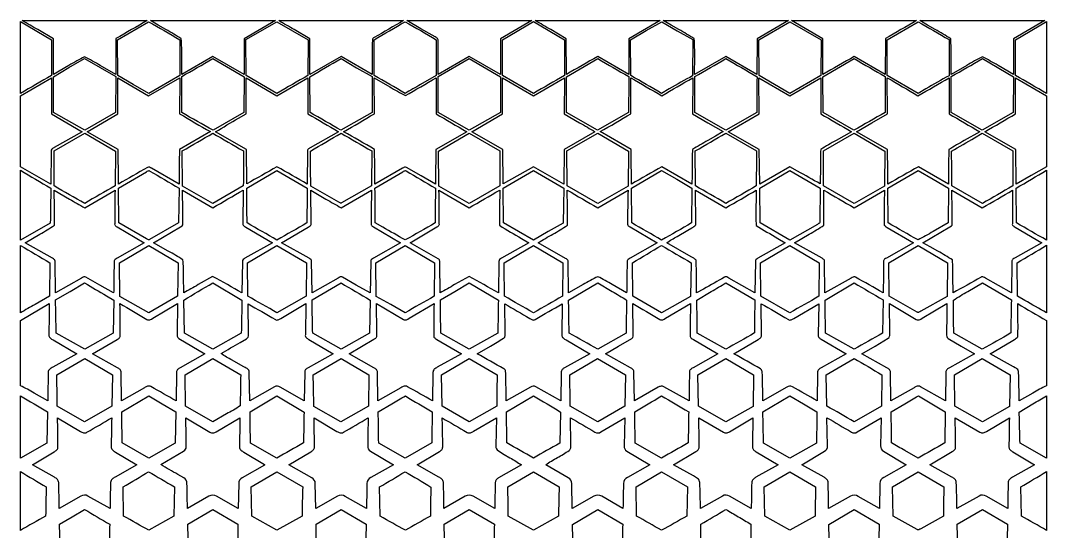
# Model space of a CAD drawing. Extents: x 0.4 to 38.9, y 9.7 to 29.7.
# Drawn here: x 20.48 to 38.93, y 20.53 to 29.71 of the extents above; entities that cross this region are included whole.
import ezdxf

# ---------------------------------------------------------------- set-up
doc = ezdxf.new("R2010")
doc.units = 0
doc.header["$LTSCALE"] = 100
doc.layers.add('LAYER_1', color=1, linetype='CONTINUOUS')

msp = doc.modelspace()

# ---------------------------------------------------------------- linework, layer by layer
at = {"layer": 'LAYER_1', "color": 7}
for points in [[(20.54276, 29.714898), (22.759203, 29.714898, -0.003722), (22.197856, 29.390108), (22.19586, 28.745117), (21.916609, 28.90614, 0.009367), (21.63571, 29.06372, 0.017613), (21.353889, 28.908661), (21.075361, 28.746714), (21.073764, 29.388111), (20.793465, 29.550507, -0.006766), (20.514214, 29.714699), (20.54276, 29.714898)], [(22.817095, 29.714898), (25.065877, 29.714898), (24.502933, 29.388111), (24.501336, 28.744718), (23.937593, 29.068511), (23.380438, 28.746515), (23.381162, 29.067413, 0.018428), (23.373651, 29.387712, 0.013008), (23.096346, 29.552728), (22.956075, 29.632756), (22.817095, 29.714898)], [(25.154511, 29.714898), (27.370355, 29.714898, -0.001515), (26.840948, 29.407475, 0.156641), (26.819285, 29.391979, 0.111708), (26.810031, 29.368847, 0.042154), (26.80785, 29.342123), (26.80741, 29.315847), (26.807011, 28.745117), (26.246063, 29.068311), (25.686313, 28.746714), (25.685115, 29.387912), (25.404592, 29.550557, -0.006315), (25.124966, 29.714699), (25.154511, 29.714898)], [(27.428246, 29.714898), (29.677028, 29.714898), (29.113286, 29.387712), (29.111888, 28.745117), (28.548744, 29.068511), (27.991789, 28.746714, 0.002937), (27.989593, 29.358367, 0.156968), (27.986664, 29.38094, 0.110362), (27.973049, 29.397169, 0.037114), (27.954082, 29.409768), (27.935095, 29.421449), (27.681147, 29.567275), (27.428246, 29.714898)], [(29.765662, 29.714898), (31.981107, 29.714898), (31.41956, 29.388511), (31.418362, 28.746315), (30.861207, 29.068511, 0.002484), (30.297065, 28.744518), (30.295668, 29.387912), (30.015518, 29.550631, -0.006399), (29.736117, 29.714699), (29.765662, 29.714898)], [(32.039397, 29.714898), (34.28778, 29.714898), (33.725235, 29.388511), (33.723239, 28.746714), (33.164287, 29.068311), (32.602741, 28.745317), (32.603215, 29.066614, 0.017582), (32.596353, 29.387313, 0.013065), (32.318773, 29.552528), (32.178412, 29.632637), (32.039397, 29.714898)], [(34.342677, 29.714898), (36.592258, 29.714898, -0.00384), (36.03111, 29.390307), (36.028915, 28.746714), (35.472358, 29.068311, 0.002486), (34.908616, 28.744918), (34.907218, 29.387712), (34.342677, 29.714898)], [(36.650349, 29.714898), (38.898932, 29.714898), (38.335987, 29.388111), (38.33459, 28.746515), (38.057435, 28.907363, 0.0112), (37.778034, 29.06372, 0.015425), (37.494516, 28.907338), (37.213692, 28.745117), (37.214491, 29.066714, 0.018674), (37.206905, 29.387712, 0.012957), (36.9296, 29.552802), (36.789329, 29.63284), (36.650349, 29.714898)], [(20.482673, 29.695135), (21.040826, 29.370544), (21.03903, 28.726153, 0.003436), (20.482673, 28.403758), (20.482673, 29.695135)], [(22.785554, 29.693938, -0.002695), (23.346901, 29.370544), (23.346302, 28.728349), (22.786951, 28.405355), (22.509771, 28.565529), (22.231393, 28.723757), (22.228998, 29.370544), (22.785554, 29.693938)], [(24.535871, 29.370744), (25.093824, 29.694137), (25.652177, 29.370544), (25.649782, 28.725155, 0.002721), (25.093824, 28.404955), (24.538067, 28.724157), (24.535871, 29.370744)], [(27.396705, 29.693938, -0.002179), (27.958052, 29.370544), (27.956056, 28.725354), (27.67648, 28.565354, -0.003747), (27.396905, 28.405355, 0.002085), (26.841546, 28.725754), (26.83955, 29.369346, 0.001153), (27.396705, 29.693938)], [(29.146224, 29.370345), (29.704976, 29.694337), (30.262929, 29.370544), (30.260733, 28.723957, 0.002203), (29.704976, 28.404955), (29.148819, 28.723957), (29.146224, 29.370345)], [(31.450901, 29.369546), (31.731275, 29.53279), (32.012847, 29.693938), (32.290327, 29.531642), (32.569004, 29.371143), (32.566808, 28.722959, 0.00312), (32.147463, 28.483979), (32.007058, 28.405355, 0.003651), (31.452897, 28.726752), (31.450901, 29.369546)], [(36.619008, 29.693938, -0.001666), (37.179357, 29.371542, -0.004389), (37.17756, 28.723358, 0.002355), (36.75903, 28.484406), (36.619207, 28.405355), (36.06325, 28.727351), (36.061254, 29.368947), (36.619008, 29.693938)], [(38.368526, 29.370544), (38.927877, 29.694537), (38.928077, 29.675173), (38.928077, 28.403159, 0.003868), (38.371122, 28.725554), (38.368526, 29.370544)], [(21.073964, 28.704194), (21.35364, 28.868536), (21.634513, 29.030782), (21.914088, 28.867513), (22.194862, 28.70619), (22.192865, 28.060402), (21.637307, 27.741799), (21.077557, 28.060601, 0.003025), (21.073964, 28.704194)], [(23.381636, 28.707787, 0.002194), (23.937992, 29.030782), (24.501336, 28.704194), (24.498541, 28.060402), (23.943582, 27.741799, -0.001557), (23.383632, 28.060002), (23.381636, 28.707787)], [(25.685714, 28.705192, -0.003807), (26.246463, 29.030582), (26.525489, 28.867213), (26.806013, 28.70639), (26.804216, 28.060601), (26.244067, 27.741799, 0.002727), (25.688908, 28.060601), (25.685714, 28.705192)], [(30.297265, 28.704394), (30.860808, 29.030782, 0.002195), (31.416965, 28.707588, -0.00185), (31.414969, 28.060202), (30.855618, 27.741799), (30.30006, 28.060402), (30.297265, 28.704394)], [(32.603938, 28.70639, 0.00281), (33.164886, 29.030782, -0.002778), (33.724437, 28.704394, 0.003023), (33.721043, 28.060601), (33.162291, 27.741799), (32.605735, 28.060002), (32.603938, 28.70639)], [(34.907817, 28.703994), (35.472159, 29.030782, 0.002716), (36.027916, 28.707787), (36.026519, 28.061599, -0.003024), (35.466569, 27.741799), (34.910812, 28.060801), (34.907817, 28.703994)], [(37.215689, 28.707588, 0.004367), (37.775638, 29.030782), (38.33459, 28.705192), (38.331995, 28.060402), (37.772844, 27.741799), (37.216886, 28.060002), (37.21524, 28.38372), (37.215689, 28.707588)], [(20.482673, 28.361637), (21.039828, 28.686427), (21.037433, 28.037245), (21.590196, 27.716047), (21.089335, 27.431381, 0.032291), (21.048312, 27.404182, 0.294273), (21.032442, 27.361113), (21.027052, 26.774014), (20.482673, 27.085231), (20.482673, 28.361637)], [(22.230994, 28.68503), (22.786352, 28.362435), (23.346102, 28.686827), (23.34231, 28.039241, 0.004611), (23.895672, 27.716846), (23.339914, 27.398243, 0.005515), (23.332328, 26.773615), (22.836458, 27.05868, 0.034413), (22.801624, 27.075848, 0.264589), (22.764992, 27.071456, 0.003348), (22.244369, 26.775012, 0.003847), (22.236783, 27.398044), (21.680427, 27.716646), (21.957806, 27.876521), (22.233988, 28.038642), (22.230994, 28.68503)], [(24.537069, 28.68483), (25.093824, 28.362635), (25.65058, 28.686427), (25.648185, 28.037644, 0.002813), (26.201946, 27.716646), (25.687711, 27.423796, -0.042527), (25.67403, 27.414747), (25.659114, 27.405605, 0.098401), (25.647567, 27.394179, 0.172928), (25.643993, 27.378281), (25.638203, 26.773415, 0.002458), (25.093824, 27.084831, -0.000951), (24.549246, 26.777009), (24.542658, 27.398443), (23.988498, 27.71445, -0.005824), (24.401358, 27.956631), (24.539065, 28.037245), (24.537069, 28.68483)], [(26.841147, 28.685629), (27.120174, 28.523034, 0.013161), (27.401895, 28.365829, 0.004168), (27.957254, 28.686827), (27.95386, 28.038842, 0.004613), (28.507023, 27.716646), (27.951265, 27.398243, 0.005753), (27.94308, 26.773815), (27.683118, 26.923534), (27.422257, 27.071456, 0.264393), (27.385651, 27.075848, 0.040894), (27.367825, 27.067751), (27.350991, 27.05868), (26.85572, 26.775212), (26.85295, 27.086503), (26.847934, 27.397645, 0.00168), (26.291578, 27.716646, 0.005448), (26.84514, 28.03964), (26.841147, 28.685629)], [(29.148619, 28.684631), (29.704976, 28.362635), (30.261732, 28.68503), (30.259536, 28.037445), (30.535368, 27.876971, -0.006728), (30.810303, 27.71485), (30.255743, 27.398243), (30.249554, 26.775012), (29.704776, 27.084831), (29.160597, 26.77621), (29.154009, 27.398243), (28.597852, 27.715648), (29.150416, 28.037644), (29.148619, 28.684631)], [(31.452498, 28.686827, 0.005265), (32.014644, 28.362635, -0.003047), (32.567607, 28.68503), (32.564612, 28.038243), (32.840495, 27.876646), (33.117575, 27.716846), (32.9792, 27.636547), (32.839721, 27.558044, 0.012169), (32.563814, 27.396247, 0.016114), (32.556103, 27.085854), (32.556206, 26.930387), (32.554232, 26.775012), (32.012648, 27.084831, 0.00502), (31.466272, 26.773615, 0.003596), (31.459086, 27.398044), (30.902929, 27.716846, 0.005014), (31.456291, 28.039441), (31.452498, 28.686827)], [(33.758972, 28.686427), (34.315927, 28.362635), (34.873082, 28.685429), (34.870887, 28.037245, 0.002528), (35.424049, 27.716447), (35.14617, 27.558543, 0.008777), (34.870088, 27.397645, 0.014261), (34.862353, 27.087676), (34.860306, 26.777408, -0.003747), (34.452219, 27.008191), (34.316127, 27.084831), (33.771748, 26.773815), (33.764961, 27.398243), (33.207606, 27.716646), (33.761168, 28.037445), (33.758972, 28.686427)], [(36.064049, 28.686627, -0.002401), (36.61801, 28.362435, 0.00393), (37.179157, 28.68523), (37.175963, 28.038243, 0.004089), (37.729725, 27.716646), (37.450698, 27.558144, 0.012487), (37.174366, 27.395449, 0.014188), (37.167205, 27.085305), (37.165583, 26.775012), (36.624398, 27.084831, 0.005639), (36.077623, 26.773815, 0.002159), (36.070437, 27.397844), (35.513681, 27.716646), (35.791136, 27.876696), (36.067243, 28.038842), (36.064049, 28.686627)], [(38.370323, 28.686228), (38.928077, 28.360638), (38.928077, 27.085031), (38.654665, 26.930122), (38.382301, 26.773415), (38.376112, 27.398243), (37.818758, 27.716447, 0.00229), (38.372719, 28.037644), (38.370323, 28.686228)], [(21.084943, 27.370296), (21.636709, 27.689896), (22.188873, 27.366902), (22.182485, 26.740876, 0.003509), (21.636309, 26.427464, -0.005205), (21.087938, 26.740677), (21.086366, 27.055486, -0.003864), (21.084943, 27.370296)], [(23.389621, 27.370895, 0.004846), (23.939789, 27.690096, 0.001691), (24.491155, 27.371094, -0.002374), (24.487961, 26.740876), (23.937793, 26.427265), (23.393613, 26.739479), (23.389621, 27.370895)], [(25.6933, 27.365705, -0.004715), (26.24786, 27.689896, 0.004646), (26.797629, 27.370895), (26.793636, 26.740876), (26.256444, 26.43505, -0.1906), (26.243106, 26.431354, -0.098439), (26.229844, 26.436023, 0.049563), (26.204142, 26.450022), (25.700686, 26.737882), (25.697517, 27.051793, 0.005903), (25.6933, 27.365705)], [(32.611924, 27.371094, 0.005052), (33.161892, 27.690096), (33.713657, 27.370496), (33.71236, 27.056085, 0.004762), (33.711062, 26.741675, -0.005086), (33.163289, 26.427265, 0.002769), (32.616315, 26.740677), (32.611924, 27.371094)], [(34.918597, 27.370895), (35.469963, 27.689896), (36.021928, 27.367302), (36.015939, 26.739679), (35.471959, 26.427265), (34.921791, 26.740477, -0.002136), (34.918597, 27.370895)], [(37.220679, 27.366303, -0.002753), (37.63528, 27.608764), (37.773243, 27.690096), (38.325208, 27.369897, 0.000953), (38.322014, 26.741675, -0.003948), (37.775638, 26.427265), (37.226868, 26.741076), (37.224822, 27.05369), (37.220679, 27.366303)], [(20.482673, 27.022149, 0.002441), (21.026653, 26.701949, -0.003806), (21.018069, 26.07273), (20.482673, 25.7685), (20.482673, 27.022149)], [(22.745229, 26.995998, 0.035969), (22.759737, 27.003843), (22.774899, 27.012193, -0.113697), (22.790398, 27.015789, -0.175566), (22.805916, 27.009373, -0.003828), (23.332728, 26.700352), (23.325541, 26.075524), (22.802322, 25.776685, -0.194002), (22.78847, 25.771885, -0.106934), (22.774599, 25.776311, 0.041464), (22.747625, 25.791058), (22.250957, 26.075325), (22.24397, 26.702948), (22.745229, 26.995998)], [(24.549845, 26.703546), (25.093824, 27.020752), (25.637804, 26.701949), (25.634261, 26.389436, 0.005869), (25.631616, 26.076922, -0.002066), (25.093625, 25.767901, -0.002275), (24.555833, 26.077121, 0.000478), (24.549845, 26.703546)], [(27.35678, 26.996397, 0.036973), (27.370938, 27.003986), (27.3859, 27.012193, -0.112044), (27.401275, 27.015795, -0.175388), (27.416668, 27.009572, -0.003951), (27.943679, 26.700352, 0.003117), (27.936892, 26.075524, -0.003916), (27.400897, 25.771095, -0.008786), (26.996122, 25.998931), (26.861509, 26.075524, 0.002147), (26.855321, 26.703147), (27.35678, 26.996397)], [(32.007856, 27.020352), (32.281843, 26.862523), (32.554631, 26.702748), (32.547644, 26.075524, -0.002153), (32.008256, 25.767901, 0.002376), (31.47306, 26.075325), (31.466472, 26.70175), (32.007856, 27.020352)], [(33.772147, 26.702149), (34.316127, 27.020752), (34.860107, 26.703147), (34.852521, 26.09928, -0.177492), (34.851049, 26.080864, -0.120427), (34.839695, 26.067989, -0.034267), (34.823775, 26.058182), (34.808603, 26.048974), (34.315927, 25.767901), (33.778735, 26.076123), (33.772147, 26.702149)], [(36.619407, 27.020352), (36.892919, 26.862548), (37.165383, 26.702948), (37.158795, 26.075724), (36.89, 25.920964, -0.01262), (36.618808, 25.771295, -0.003261), (36.084011, 26.075325), (36.077424, 26.70175), (36.619407, 27.020352)], [(38.383299, 26.702149, 0.002762), (38.928077, 27.022748), (38.928077, 25.767702, -0.002693), (38.389687, 26.076523), (38.383299, 26.702149)], [(21.637906, 26.349011), (22.182485, 26.667414, 0.005923), (22.175498, 26.060552, 0.152908), (22.177014, 26.041538, 0.105123), (22.187625, 26.026716, 0.041981), (22.202953, 26.014738), (22.218617, 26.004258), (22.704306, 25.72039), (22.218018, 25.443709, 0.027578), (22.183184, 25.420952, 0.103939), (22.170632, 25.405643, 0.151049), (22.167513, 25.385019), (22.163271, 25.101551, -0.010696), (22.156933, 24.818083), (21.908349, 24.959792), (21.658867, 25.099555, 0.265235), (21.618593, 25.104346, 0.038828), (21.598624, 25.095512), (21.579815, 25.085781), (21.112492, 24.818682), (21.104307, 25.384221, 0.150836), (21.101712, 25.403373, 0.100347), (21.090283, 25.418107, 0.038711), (21.074438, 25.429923), (21.058593, 25.440316), (20.566516, 25.72079), (20.830745, 25.873728, 0.015183), (21.090932, 26.032805, 0.016625), (21.093602, 26.349286), (21.089535, 26.666216), (21.362298, 26.505069, 0.010979), (21.637906, 26.349011)], [(23.394412, 26.665019), (23.937393, 26.348812, 0.004327), (24.486763, 26.667614), (24.481174, 26.059554, 0.161735), (24.484049, 26.037964, 0.107711), (24.497443, 26.022174, 0.034938), (24.515927, 26.009754), (24.534074, 25.998269), (25.009982, 25.72079), (24.518304, 25.440515, 0.035976), (24.486289, 25.418357, 0.267193), (24.47239, 25.384221), (24.464006, 24.816885, 0.006542), (23.936994, 25.113329), (23.676657, 24.966704, -0.005467), (23.416171, 24.820079), (23.41405, 25.116448, 0.021042), (23.403395, 25.411769, 0.016492), (23.139565, 25.56885), (22.871992, 25.72039), (23.356283, 26.00346, 0.035226), (23.388174, 26.026217, 0.274726), (23.401199, 26.060952, 0.003968), (23.394412, 26.665019)], [(26.249058, 26.349011), (26.793836, 26.667614, 0.006908), (26.78645, 26.060552, 0.15242), (26.788393, 26.040958, 0.104197), (26.7996, 26.025818, 0.041324), (26.815561, 26.013672), (26.831765, 26.00306), (27.315458, 25.72039), (26.830567, 25.444708, 0.026495), (26.79441, 25.421177, 0.105776), (26.781468, 25.405378, 0.15329), (26.778465, 25.384021), (26.774298, 25.101052, -0.009453), (26.767885, 24.818083), (26.5195, 24.959692), (26.270218, 25.099355, 0.150585), (26.250109, 25.107365, 0.101165), (26.229569, 25.104296, 0.038355), (26.209441, 25.095313), (26.190567, 25.085581), (25.723244, 24.818881), (25.715059, 25.386018, 0.162134), (25.712711, 25.404402, 0.10342), (25.70136, 25.418257, 0.01053), (25.670742, 25.439717), (25.177468, 25.72079), (25.653974, 25.998669, 0.012512), (25.689906, 26.022125, 0.106992), (25.7031, 26.037577, 0.160676), (25.706076, 26.058756), (25.700686, 26.666017), (25.97345, 26.504969, 0.011187), (26.249058, 26.349011)], [(28.005364, 26.665618), (28.548146, 26.348812, 0.004441), (29.098114, 26.667813), (29.093872, 26.350159, 0.014393), (29.095918, 26.032805, 0.012849), (29.489099, 25.79753), (29.621133, 25.72059), (29.127858, 25.439717, 0.042994), (29.096417, 25.417459, 0.266675), (29.083541, 25.383223), (29.074957, 24.817085, 0.006543), (28.547946, 25.113329), (28.287734, 24.966729, -0.005606), (28.027522, 24.820279), (28.021932, 25.343298, 0.011851), (28.019836, 25.391482, 0.106847), (28.0125, 25.413001, 0.158155), (27.993785, 25.428139), (27.740061, 25.574364), (27.485139, 25.718793, -0.00431), (27.967435, 26.00346, 0.033121), (27.999175, 26.026092, 0.103386), (28.010329, 26.041105, 0.15193), (28.01235, 26.060552, 0.003708), (28.005364, 26.665618)], [(30.861606, 26.348812), (31.404588, 26.664819, 0.006187), (31.397401, 26.059954, 0.155748), (31.399154, 26.040945, 0.105393), (31.410078, 26.026317, 0.039584), (31.425642, 26.014533), (31.441319, 26.004058), (31.926609, 25.72039), (31.441119, 25.444308, 0.022005), (31.405711, 25.421476, 0.104504), (31.392863, 25.40627, 0.154211), (31.389616, 25.385618), (31.385249, 25.102649, -0.007867), (31.379236, 24.81968), (31.122093, 24.967253, 0.012958), (30.862405, 25.109736, 0.019176), (30.596404, 24.967103), (30.333996, 24.817284), (30.32641, 25.385219, 0.154848), (30.324043, 25.403607, 0.101735), (30.31301, 25.417633, 0.036063), (30.297748, 25.428928), (30.282692, 25.439118), (29.790016, 25.719193, -0.01018), (30.053422, 25.874402, 0.018614), (30.313834, 26.033803, 0.014239), (30.315605, 26.350658), (30.311838, 26.667813, 0.005086), (30.861606, 26.348812)], [(32.616515, 26.667215), (33.161493, 26.349011, 0.008158), (33.709066, 26.666216), (33.708049, 26.50743), (33.704824, 26.348438, 0.019736), (33.708666, 26.031407, 0.011799), (34.100472, 25.797368), (34.231885, 25.72059), (33.740008, 25.440316, 0.025509), (33.708342, 25.418532, 0.102952), (33.696917, 25.404131, 0.155913), (33.694493, 25.385219), (33.686508, 24.818682), (33.218985, 25.085581, 0.02028), (33.180158, 25.104196, 0.101017), (33.159865, 25.107534, 0.155897), (33.140133, 25.099755, 0.003082), (32.764076, 24.887864), (32.638474, 24.817684), (32.635978, 25.112855, 0.013224), (32.628093, 25.407577, 0.077245), (32.586821, 25.440241), (32.541056, 25.466467), (32.099884, 25.717596, -0.021449), (32.287931, 25.834052), (32.479572, 25.945568), (32.554831, 25.988413, 0.097861), (32.621705, 26.041588, 0.009808), (32.618112, 26.510845), (32.616515, 26.667215)], [(35.472957, 26.348812), (36.016139, 26.665019, 0.007693), (36.008752, 26.061551, 0.160921), (36.011915, 26.038544, 0.10621), (36.02627, 26.021526, 0.035952), (36.046089, 26.008101), (36.065646, 25.995874), (36.537561, 25.72039), (36.05267, 25.444708, 0.022036), (36.016987, 25.421626, 0.104796), (36.004049, 25.40622, 0.152742), (36.000767, 25.385219), (35.996326, 25.102449, -0.006354), (35.990387, 24.81968, 0.004225), (35.493319, 25.101551, 0.172566), (35.473369, 25.108604, 0.103139), (35.453344, 25.103622, -0.015658), (35.414866, 25.083984), (34.945347, 24.817085), (34.937562, 25.38482, 0.158395), (34.935057, 25.403675, 0.102047), (34.923513, 25.417983, 0.034541), (34.907664, 25.429483), (34.892247, 25.439917), (34.39977, 25.72059), (34.664299, 25.874002, 0.015929), (34.924786, 26.033403, 0.014524), (34.926682, 26.350459), (34.92259, 26.667813, 0.004964), (35.472957, 26.348812)], [(37.227866, 26.667414), (37.772644, 26.349011, 0.008045), (38.319818, 26.666017), (38.314428, 26.058556, 0.161972), (38.317154, 26.037985, 0.106295), (38.329949, 26.022748, 0.035259), (38.347609, 26.010693), (38.364933, 25.999667), (38.843236, 25.72059), (38.363336, 25.447702, 0.020313), (38.324234, 25.422749, 0.101771), (38.30969, 25.406043, 0.155138), (38.305644, 25.383422), (38.29746, 24.81948), (37.832931, 25.083984, 0.009121), (37.793181, 25.103547, 0.09933), (37.772435, 25.107677, 0.159226), (37.752083, 25.100353, 0.001612), (37.249425, 24.817284), (37.24713, 25.113753, 0.015571), (37.238246, 25.409773, 0.020076), (36.974167, 25.568101), (36.839366, 25.643251), (36.706045, 25.72059), (37.190536, 26.004058), (37.218658, 26.023672, 0.086253), (37.229697, 26.036173, 0.137959), (37.234054, 26.052567, 0.006453), (37.229226, 26.513684), (37.227866, 26.667414)], [(20.482673, 25.672281, 0.003602), (21.010683, 25.360466), (21.004095, 24.759393), (20.743309, 24.609724, 0.006222), (20.482673, 24.459755), (20.482673, 25.672281)], [(24.565815, 25.360466), (25.093824, 25.671083), (25.621435, 25.360466), (25.615446, 24.759393), (25.093625, 24.461352, -0.003803), (24.572003, 24.758994), (24.565815, 25.360466)], [(26.872089, 25.360865), (27.398302, 25.670484), (27.926511, 25.360865), (27.919325, 24.757397, -0.004016), (27.396106, 24.461552), (27.13824, 24.609349), (26.879475, 24.755201), (26.872089, 25.360865)], [(29.176966, 25.360665), (29.704976, 25.671083), (30.232786, 25.360466), (30.226398, 24.758395, -0.003126), (29.704976, 24.461352, -0.004143), (29.183154, 24.758794, 0.002239), (29.176966, 25.360665)], [(31.48344, 25.361064, 0.002868), (32.007657, 25.670484, -0.002511), (32.537463, 25.360865), (32.530277, 24.7556), (32.009453, 24.461152), (31.490227, 24.757197), (31.48344, 25.361064)], [(33.787718, 25.360266), (34.315927, 25.671083), (34.843937, 25.360266), (34.837948, 24.758794, -0.003462), (34.315927, 24.461352), (33.794705, 24.759193), (33.787718, 25.360266)], [(36.094591, 25.361064), (36.620605, 25.670484), (37.148814, 25.360665), (37.141428, 24.755999), (36.668116, 24.487104, -0.008041), (36.635103, 24.470235, -0.107768), (36.618007, 24.466892, -0.163595), (36.601042, 24.473729), (36.101179, 24.757197), (36.094591, 25.361064)], [(38.39887, 25.360266, 0.004173), (38.928077, 25.673478), (38.928077, 24.458757, 0.004399), (38.536355, 24.68342), (38.406056, 24.758794), (38.39887, 25.360266)], [(21.11349, 24.691321), (21.374076, 24.845606), (21.63571, 24.997945, 0.003808), (22.027432, 24.766685), (22.157731, 24.688925), (22.148149, 24.095239), (21.636509, 23.805183), (21.124869, 24.093642, -0.004257), (21.11349, 24.691321)], [(23.418567, 24.689923, -0.001999), (23.937793, 24.997945), (24.463008, 24.689324, -0.003262), (24.451829, 24.093642), (23.939989, 23.805183), (23.428348, 24.095039), (23.418567, 24.689923)], [(25.724242, 24.691121), (26.244866, 24.997945, -0.000674), (26.768683, 24.688925), (26.759101, 24.095039), (26.248259, 23.805183), (25.736619, 24.092843, -0.00776), (25.727411, 24.541523), (25.724242, 24.691121)], [(28.032513, 24.694714), (28.291252, 24.845531), (28.548944, 24.998145), (29.073959, 24.689724, -0.003021), (29.06318, 24.09424), (28.55114, 23.804983), (28.0395, 24.095039, -0.003248), (28.032513, 24.694714)], [(30.335593, 24.689524), (30.860808, 24.997945), (31.120745, 24.844284, -0.005239), (31.380234, 24.689724, 0.00378), (31.370252, 24.095039), (30.85981, 23.805183, -0.001138), (30.347571, 24.093043, -0.007815), (30.338559, 24.540376), (30.335593, 24.689524)], [(32.64067, 24.688526), (32.901979, 24.843161, 0.005951), (33.163289, 24.997945), (33.685111, 24.691321, 0.00227), (33.676527, 24.097834, -0.004428), (33.16269, 23.805183), (32.650052, 24.095638, 0.004039), (32.64067, 24.688526)], [(34.946744, 24.689923), (35.47176, 24.997945, 0.002909), (35.989189, 24.693916), (35.981603, 24.096037, 0.001011), (35.470761, 23.805183), (34.957724, 24.093642, -0.00653), (34.949639, 24.540806), (34.946744, 24.689923)], [(37.254616, 24.685931, -0.017887), (37.51343, 24.843959), (37.645158, 24.919745), (37.775239, 24.997945), (38.296262, 24.690921, 0.002774), (38.287678, 24.097434, -0.003518), (37.773842, 23.804983), (37.261403, 24.095039, -0.002787), (37.254616, 24.685931)], [(20.482673, 24.322413), (20.999304, 24.625045, 0.001066), (20.992916, 24.064896, 0.278145), (21.014725, 24.008152, 0.043895), (21.041201, 23.988819), (21.068574, 23.97207), (21.493377, 23.724534), (21.065779, 23.484185, 0.040406), (21.008312, 23.447154, 0.255726), (20.981537, 23.387965, 0.003521), (20.972355, 22.877123), (20.729011, 23.016262, 0.014046), (20.482673, 23.150011), (20.482673, 24.322413)], [(22.27052, 24.625045, 0.003699), (22.75561, 24.340778, 0.270176), (22.80901, 24.335338, 0.04129), (22.834999, 24.347908), (22.859415, 24.361938), (23.305778, 24.626243), (23.298791, 24.085457, 0.044048), (23.300962, 24.037871, 0.255529), (23.327537, 24.001215), (23.798853, 23.724734), (23.351093, 23.472207, 0.081032), (23.305429, 23.439419, 0.225606), (23.287013, 23.388364), (23.279028, 22.877123, 0.002574), (22.826477, 23.132444, 0.22127), (22.768012, 23.139282, 0.061956), (22.71269, 23.11348), (22.297469, 22.878121), (22.289285, 23.387566, 0.225106), (22.271418, 23.438895, 0.084814), (22.226003, 23.471808), (21.777445, 23.724734), (22.219216, 23.982251), (22.255897, 24.006405, 0.089682), (22.270532, 24.021833, 0.149451), (22.276109, 24.042537, 0.005652), (22.27052, 24.625045)], [(24.576595, 24.623648, 0.002139), (25.06408, 24.339381, 0.266448), (25.113263, 24.334789, 0.039262), (25.137209, 24.346286), (25.159901, 24.358944), (25.610855, 24.625045), (25.603668, 24.064496, 0.25472), (25.619613, 24.013442, 0.07349), (25.665352, 23.980654), (26.104529, 23.724734), (25.653375, 23.470411, 0.097487), (25.609208, 23.437946, 0.206834), (25.591691, 23.387366), (25.583506, 22.876924), (25.149919, 23.123461, 0.294858), (25.051105, 23.130448), (24.603744, 22.87872), (24.595759, 23.388963, 0.150022), (24.585328, 23.428077, 0.096846), (24.55783, 23.456037, 0.032753), (24.522097, 23.47756), (24.486963, 23.49736), (24.286738, 23.608901, -0.022987), (24.090706, 23.72673, -0.005048), (24.431673, 23.92784), (24.545054, 23.995226, 0.141466), (24.57617, 24.023798, 0.175745), (24.583781, 24.065095), (24.576595, 24.623648)], [(26.881671, 24.624646), (27.366562, 24.340978, 0.268864), (27.419662, 24.335164, 0.042617), (27.445501, 24.347519), (27.469768, 24.361539), (27.916929, 24.626043, 0.004378), (27.91114, 24.044733, 0.148873), (27.915794, 24.023617, 0.093823), (27.929805, 24.007703, 0.032359), (27.948308, 23.994933), (27.966437, 23.983249), (28.410005, 23.724734), (27.97522, 23.479993, 0.055689), (27.921795, 23.444759, 0.248732), (27.898165, 23.388564), (27.89018, 22.876924, 0.002576), (27.438227, 23.132245, 0.220013), (27.378889, 23.139107, 0.062112), (27.322844, 23.112881), (26.908621, 22.878121), (26.900436, 23.388963, 0.225184), (26.881896, 23.439568, 0.07908), (26.836556, 23.472207), (26.388396, 23.724734), (26.831964, 23.983448), (26.867897, 24.007129, 0.091548), (26.881933, 24.022441, 0.147531), (26.887061, 24.042937, 0.005662), (26.881671, 24.624646)], [(29.187546, 24.623448, -0.002309), (29.638301, 24.358944, 0.031359), (29.684789, 24.334889, 0.259949), (29.734121, 24.338981, 0.001773), (30.222206, 24.623847), (30.21462, 24.063897, 0.278499), (30.236803, 24.007453, 0.044854), (30.263382, 23.988495), (30.290877, 23.972269), (30.715281, 23.724734), (30.264726, 23.47061, 0.093986), (30.220359, 23.438046, 0.210035), (30.202642, 23.387366), (30.194458, 22.878121), (29.747696, 23.130249, 0.295339), (29.64948, 23.12406), (29.215494, 22.878121, -0.002873), (29.208507, 23.346243, 0.028767), (29.20414, 23.405931, 0.242878), (29.172375, 23.453043, 0.004165), (28.695469, 23.723735), (28.931626, 23.863024, 0.007845), (29.167184, 24.003211, 0.152095), (29.187222, 24.022625, 0.098158), (29.194533, 24.048476, 0.007689), (29.195531, 24.104821), (29.187546, 24.623448)], [(31.492623, 24.626442, 0.003926), (31.977513, 24.340978, 0.270705), (32.030863, 24.335263, 0.041404), (32.056958, 24.347743), (32.081518, 24.361739), (32.528081, 24.625045, 0.005159), (32.522491, 24.044933, 0.152451), (32.527317, 24.023261, 0.094564), (32.54193, 24.007054, 0.010857), (32.579784, 23.982051), (33.021156, 23.724734), (32.572997, 23.472008, 0.085036), (32.527083, 23.439144, 0.228998), (32.509316, 23.387566), (32.504375, 23.132919), (32.501531, 22.878121), (32.050576, 23.131646, 0.194426), (31.998724, 23.141178, 0.090263), (31.948967, 23.121066), (31.519772, 22.876924), (31.511587, 23.387167, 0.228557), (31.493147, 23.439269, 0.080387), (31.446709, 23.472806), (30.999548, 23.724734), (31.235605, 23.861976), (31.470464, 24.001015, 0.254126), (31.497514, 24.037397, 0.044788), (31.499884, 24.061259), (31.500009, 24.084858), (31.492623, 24.626442)], [(33.798897, 24.624446, 0.001543), (34.287181, 24.338782, 0.148201), (34.311869, 24.330348, 0.099759), (34.336464, 24.335089, 0.037096), (34.360422, 24.346867), (34.383201, 24.359543), (34.833357, 24.623648), (34.825572, 24.065095, 0.223415), (34.8373, 24.018333, 0.103278), (34.876276, 23.987441), (35.325833, 23.724734), (34.874679, 23.470011, 0.095489), (34.831086, 23.437797, 0.210078), (34.813993, 23.387766), (34.805409, 22.877922, 0.00406), (34.359446, 23.129849, 0.298444), (34.260232, 23.123861), (33.826246, 22.876924), (33.819658, 23.34804, 0.019963), (33.815192, 23.405432, 0.238227), (33.785722, 23.451446, 0.004735), (33.305024, 23.724734), (33.744998, 23.981252, 0.077082), (33.790513, 24.014116, 0.25256), (33.806084, 24.065694), (33.798897, 24.624446)], [(36.103774, 24.626243, 0.003701), (36.588066, 24.341177, 0.270888), (36.64209, 24.335338, 0.041519), (36.668437, 24.347971), (36.693269, 24.362138), (37.139032, 24.624845, -0.004702), (37.12965, 24.08366, 0.089882), (37.133593, 24.035975, 0.216577), (37.162988, 23.999818), (37.396949, 23.861452), (37.632108, 23.724734), (37.186144, 23.473405, 0.073435), (37.139656, 23.440691, 0.2305), (37.120268, 23.389562), (37.112682, 22.878321), (36.66053, 23.132245, 0.218699), (36.60199, 23.139381, 0.063673), (36.546743, 23.113879), (36.130724, 22.876724), (36.122539, 23.388364, 0.223384), (36.104523, 23.43897, 0.081671), (36.059857, 23.471608), (35.610699, 23.724534), (35.846781, 23.862076), (36.081815, 24.001415, 0.25586), (36.10869, 24.037896, 0.043754), (36.110983, 24.061826), (36.11116, 24.085457), (36.103774, 24.626243)], [(38.410049, 24.624646, 0.00291), (38.928077, 24.322013), (38.928077, 23.149413, 0.017811), (38.680816, 23.016587), (38.436998, 22.877323, 0.004692), (38.428015, 23.387766, 0.259417), (38.396524, 23.450897, 0.037869), (38.364908, 23.471814), (38.332993, 23.490373), (37.916175, 23.724734), (38.291072, 23.943124), (38.355401, 23.980479, 0.078278), (38.412843, 24.026967, 0.017105), (38.414665, 24.325731), (38.410049, 24.624646)], [(21.135249, 23.346842), (21.636509, 23.640891), (22.135573, 23.346842), (22.12639, 22.782301), (21.633515, 22.503025), (21.143633, 22.781702, 0.004272), (21.1367, 23.205539), (21.135249, 23.346842)], [(23.440725, 23.346643), (23.939989, 23.640891), (24.441448, 23.346842, -0.003205), (24.430269, 22.785495, -0.015064), (24.185753, 22.642164), (23.938392, 22.503025), (23.449708, 22.780704), (23.440725, 23.346643)], [(25.746201, 23.346842), (26.247461, 23.640891), (26.746924, 23.346243), (26.737541, 22.782102), (26.244267, 22.503025), (25.75758, 22.77751, -0.004469), (25.746201, 23.346842)], [(28.051876, 23.346842), (28.55114, 23.640891), (29.0522, 23.347042), (29.047459, 23.065046, 0.007697), (29.043616, 22.7829), (28.549343, 22.503025), (28.061059, 22.780305), (28.051876, 23.346842)], [(30.357153, 23.346643), (30.858812, 23.640891), (31.358075, 23.346643), (31.348693, 22.780904), (30.860209, 22.503025), (30.366335, 22.7829, 0.000801), (30.357153, 23.346643)], [(34.968504, 23.347042), (35.469763, 23.640891, 0.000131), (35.969626, 23.345445), (35.959645, 22.780704), (35.470961, 22.503025, -0.002126), (34.977287, 22.783299), (34.968504, 23.347042)], [(20.482673, 22.965957, 0.002497), (20.968961, 22.677498), (20.957582, 22.117748), (20.482673, 21.84965), (20.482673, 22.965957)], [(22.303658, 22.680891), (22.789946, 22.964759), (23.031168, 22.820929), (23.273439, 22.678895), (23.264456, 22.119145), (22.790744, 21.84965), (22.55052, 21.983824), (22.311643, 22.119943, -0.001864), (22.303658, 22.680891)], [(24.608535, 22.681291), (24.851529, 22.822251), (25.093625, 22.965158), (25.580711, 22.6761, 0.003511), (25.57073, 22.121141, -0.002571), (25.093824, 21.849251), (24.619714, 22.11655, -0.00742), (24.608535, 22.681291)], [(26.915009, 22.681291), (27.158352, 22.823399, -0.005838), (27.402295, 22.964759, 0.005875), (27.883792, 22.679893, -0.001871), (27.876006, 22.119943), (27.400698, 21.84965), (26.922794, 22.119145, -0.002929), (26.915009, 22.681291)], [(29.219287, 22.680692), (29.704976, 22.965158, -0.002493), (30.192262, 22.6765), (30.178687, 22.115951, 0.004201), (29.704976, 21.849251, -0.003919), (29.227671, 22.12174), (29.223479, 22.401141, -0.005625), (29.219287, 22.680692)], [(31.52596, 22.679893, 0.005413), (32.007657, 22.964759, -0.001547), (32.495342, 22.680692, -0.002541), (32.488717, 22.260617), (32.487158, 22.120542, -0.004626), (32.008455, 21.84965), (31.534145, 22.118746, -0.003201), (31.52596, 22.679893)], [(33.82944, 22.677498), (34.316127, 22.965158), (34.557874, 22.822351), (34.800818, 22.68149, -0.006174), (34.793688, 22.258917), (34.791236, 22.117947), (34.315927, 21.849251), (33.841617, 22.116949, -0.004271), (33.82944, 22.677498)], [(36.137112, 22.680093), (36.380655, 22.822576, -0.005465), (36.624198, 22.964759, 0.003111), (37.107292, 22.679095), (37.098309, 22.120343, -0.004152), (36.619407, 21.84965), (36.381878, 21.985022, -0.004577), (36.144498, 22.120542), (36.140281, 22.400392, -0.005686), (36.137112, 22.680093)], [(38.439992, 22.6765), (38.684334, 22.821278, 0.006443), (38.928077, 22.966955), (38.928077, 21.849052), (38.452768, 22.117548, -0.005757), (38.443224, 22.53678), (38.439992, 22.6765)], [(21.676035, 22.312383, 0.001686), (22.123196, 22.573692, 0.006615), (22.113814, 22.053269, 0.200417), (22.136072, 21.995078, 0.091518), (22.187675, 21.957249), (22.576346, 21.729276), (22.181886, 21.506893, 0.070269), (22.12901, 21.468715, 0.192975), (22.102635, 21.411073, 0.011902), (22.094269, 21.059439), (22.092254, 20.942153), (21.6948, 21.165534, 0.28273), (21.568237, 21.164535), (21.178368, 20.943949, 0.004519), (21.169385, 21.408278, 0.181079), (21.144981, 21.465745, 0.08798), (21.093927, 21.503899), (20.695075, 21.729276), (21.089934, 21.961441, 0.0819), (21.135798, 21.996525, 0.197026), (21.15621, 22.048677, 0.004286), (21.148624, 22.572495), (21.560052, 22.328153, 0.083294), (21.616621, 22.302751, 0.212687), (21.676035, 22.312383)], [(23.453501, 22.571896), (23.886289, 22.316575, 0.182346), (23.944954, 22.301278, 0.129485), (24.002272, 22.322963), (24.427874, 22.574491, 0.004821), (24.420288, 22.04708, 0.216184), (24.446189, 21.990486, 0.059746), (24.499339, 21.953655), (24.870643, 21.734267), (24.870044, 21.723487), (24.468797, 21.495515, 0.293815), (24.405915, 21.392508), (24.398129, 20.941753), (24.008261, 21.161741, 0.300001), (23.867524, 21.161341), (23.485441, 20.94375), (23.481074, 21.168229, 0.009257), (23.475659, 21.392707, 0.288507), (23.41657, 21.493119), (23.313666, 21.55281, -0.010511), (23.003944, 21.730873), (23.414774, 21.973618, 0.271129), (23.462484, 22.05267, 0.006054), (23.453501, 22.571896)], [(26.286787, 22.311983, 0.001682), (26.734747, 22.573892, 0.006234), (26.724366, 22.069239, 0.304454), (26.774073, 21.97262), (27.186899, 21.729077), (26.782457, 21.500505, 0.302933), (26.711391, 21.39151, 0.004333), (26.705102, 21.05422), (26.702008, 20.941753), (26.320124, 21.158347, 0.29834), (26.179189, 21.164336), (25.78932, 20.943949), (25.781535, 21.392707, 0.296802), (25.717654, 21.496114), (25.305827, 21.729077), (25.701285, 21.96164, 0.08163), (25.746825, 21.996625, 0.194054), (25.767361, 22.048677, 0.005433), (25.761747, 22.441241), (25.759975, 22.572095), (26.172202, 22.327354, 0.082995), (26.228147, 22.302601, 0.208607), (26.286787, 22.311983)], [(28.064652, 22.571896, 0.002985), (28.509817, 22.310386, 0.217315), (28.570304, 22.303574, 0.067887), (28.627197, 22.330748), (29.038825, 22.574491), (29.030441, 22.06824, 0.29216), (29.073161, 21.977411), (29.176501, 21.914479), (29.281395, 21.853942, -0.02227), (29.486785, 21.726282), (29.07895, 21.494716, 0.10098), (29.036954, 21.459457, 0.165975), (29.018463, 21.408478, 0.005772), (29.009281, 20.941753), (28.62061, 21.161142, 0.300631), (28.478676, 21.161341), (28.095594, 20.94375), (28.092251, 21.178185, 0.015025), (28.084415, 21.41247, 0.196912), (28.057915, 21.469264, 0.066304), (28.005364, 21.506893), (27.612301, 21.728478), (28.013149, 21.965433, 0.097221), (28.05502, 21.998995, 0.178945), (28.073236, 22.048278, 0.008329), (28.066976, 22.441038), (28.064652, 22.571896)], [(30.914507, 22.317772), (31.345698, 22.571896), (31.339011, 22.320343), (31.335318, 22.06864, 0.304351), (31.385424, 21.97242), (31.79825, 21.729276), (31.39281, 21.500106, 0.300421), (31.321743, 21.39131), (31.317626, 21.16753, -0.005437), (31.313359, 20.94375), (30.931475, 21.160942, 0.299568), (30.79054, 21.16194), (30.400471, 20.941554), (30.392686, 21.392308, 0.293402), (30.329804, 21.495515), (29.924564, 21.725483, -0.030722), (30.134545, 21.857635, 0.020781), (30.34797, 21.986194, 0.192456), (30.376317, 22.033456, 0.041929), (30.379467, 22.061821), (30.379511, 22.09), (30.370727, 22.574291, 0.002768), (30.810303, 22.315577, 0.305936), (30.914507, 22.317772)], [(32.684388, 22.049076, 0.008488), (32.678043, 22.442735), (32.675604, 22.573892), (33.12037, 22.313381, 0.188095), (33.174618, 22.301278, 0.111116), (33.227369, 22.321965), (33.649777, 22.572495, 0.004845), (33.64259, 22.04728, 0.200441), (33.663576, 21.995277, 0.078022), (33.709864, 21.960642), (34.103127, 21.729476), (33.705073, 21.504099, 0.084954), (33.653345, 21.465621, 0.187764), (33.629016, 21.407679, 0.004518), (33.620432, 20.943949), (33.231961, 21.163737, 0.284284), (33.104001, 21.165534), (32.706346, 20.942352, 0.009961), (32.695766, 21.408079, 0.23604), (32.654968, 21.48174, 0.037245), (32.617529, 21.506332), (32.579584, 21.527854), (32.222254, 21.729276), (32.623901, 21.965234, 0.102202), (32.666197, 21.99907, 0.17685), (32.684388, 22.049076)], [(35.525459, 22.317573), (35.95665, 22.571497), (35.950087, 22.320318), (35.946669, 22.068839, 0.307365), (35.995577, 21.973219), (36.408403, 21.728278), (36.005159, 21.500705, 0.301286), (35.933094, 21.392707), (35.92491, 20.943949), (35.543425, 21.160543, 0.298258), (35.402889, 21.162739), (35.011822, 20.941554, 0.00418), (35.00244, 21.407679, 0.177629), (34.978635, 21.465147, 0.092181), (34.928179, 21.5033), (34.52793, 21.729077), (34.936963, 21.970025, 0.310813), (34.990462, 22.069239), (34.981878, 22.574291, 0.002769), (35.421254, 22.315577, 0.307392), (35.525459, 22.317573)], [(37.286755, 22.574092), (37.73232, 22.312782, 0.216061), (37.792681, 22.302626, 0.082138), (37.850498, 22.328552), (38.260729, 22.572495, 0.00484), (38.253742, 22.04708, 0.203838), (38.274852, 21.995078, 0.075222), (38.321415, 21.960443), (38.715076, 21.729077), (38.314628, 21.5031, 0.088111), (38.263923, 21.465072, 0.184023), (38.240167, 21.407879, 0.00549), (38.231783, 20.943949), (37.842313, 21.164136, 0.280164), (37.716749, 21.166332), (37.317498, 20.942153, 0.009875), (37.306518, 21.412271, 0.196006), (37.280168, 21.469064, 0.065971), (37.228065, 21.506694), (36.833605, 21.729476), (37.233655, 21.964435, 0.097232), (37.27655, 21.998222, 0.181112), (37.295339, 22.048478, 0.008295), (37.288855, 22.442669), (37.286755, 22.574092)], [(20.482673, 21.60451, 0.002865), (20.944806, 21.329626, 0.00601), (20.934226, 20.806208, 0.002823), (20.482673, 20.54889), (20.482673, 21.60451)], [(22.327014, 21.330424, 0.004533), (22.784556, 21.602913, -0.004241), (23.249284, 21.330424), (23.240501, 20.807006), (22.790544, 20.550687, -0.006409), (22.335797, 20.806407), (22.327014, 21.330424)], [(24.631691, 21.329626), (25.093824, 21.603312), (25.555958, 21.329426, 0.005147), (25.544978, 20.805409), (25.093625, 20.550288), (24.642671, 20.803812), (24.638229, 21.066794), (24.631691, 21.329626)], [(26.938165, 21.330424, 0.003803), (27.396306, 21.603113, -0.006703), (27.861234, 21.328029, 0.004894), (27.851652, 20.807006, 0.001436), (27.402295, 20.550687, -0.006052), (26.947348, 20.805609), (26.938165, 21.330424)], [(29.242843, 21.329626), (29.704976, 21.603312), (30.167109, 21.329626, 0.006277), (30.156329, 20.804611), (29.704976, 20.550288), (29.252425, 20.806208, 0.007149), (29.242843, 21.329626)], [(31.549117, 21.330225), (32.008256, 21.603113), (32.471587, 21.330225), (32.463003, 20.806607, -0.006544), (32.007856, 20.550687, 0.001292), (31.5583, 20.806806), (31.549117, 21.330225)], [(33.854194, 21.329825), (34.315927, 21.603512), (34.778061, 21.329626, 0.00599), (34.767481, 20.804411), (34.316127, 20.550288), (33.863975, 20.806806), (33.860432, 21.068316), (33.854194, 21.329825)], [(36.160268, 21.330225), (36.619607, 21.603113), (37.082538, 21.330424, 0.002859), (37.073755, 20.806008), (36.668116, 20.576039, 0.038125), (36.652327, 20.568067), (36.635976, 20.55942, -0.106023), (36.619326, 20.55549, -0.169747), (36.602639, 20.561666, -0.003357), (36.169251, 20.807006), (36.160268, 21.330225)], [(38.465145, 21.329825, 0.003383), (38.928077, 21.605309), (38.928077, 20.548092, 0.005685), (38.476324, 20.804411), (38.465145, 21.329825)], [(21.183159, 20.657886), (21.408287, 20.793107), (21.634912, 20.925783, 0.001662), (22.086665, 20.657886, 0.002345), (22.077083, 20.147243, -0.004084), (21.633515, 19.897113, 0.001728), (21.194338, 20.146245, 0.004686), (21.183159, 20.657886)], [(23.489633, 20.660082), (23.937992, 20.925783), (24.390544, 20.66108, -0.002326), (24.38196, 20.146245), (23.93939, 19.897113, 0.005474), (23.50181, 20.143251), (23.489633, 20.660082)], [(25.797105, 20.662677), (26.245265, 20.925783), (26.698016, 20.657686), (26.692202, 20.402839, 0.008882), (26.688633, 20.147842, -0.00324), (26.358109, 19.960403), (26.248459, 19.897113, -0.002919), (25.80529, 20.146445, -0.00232), (25.797105, 20.662677)], [(28.100785, 20.660082), (28.549144, 20.925783), (29.001495, 20.66108, -0.002037), (28.993311, 20.146645), (28.550741, 19.897113), (28.330504, 20.022078, -0.006086), (28.110566, 20.147643), (28.100785, 20.660082)], [(30.405861, 20.657087), (30.860608, 20.925783), (31.309167, 20.658884, 0.004691), (31.299585, 20.147842, -0.005133), (30.855418, 19.897113, 0.002393), (30.416641, 20.146046), (30.405861, 20.657087)], [(32.711936, 20.658085, 0.002446), (33.16309, 20.925783, -0.004435), (33.387968, 20.79403, 0.004435), (33.612846, 20.662277), (33.604262, 20.146445, 0.002798), (33.165884, 19.897113, -0.005936), (32.721718, 20.147243), (32.711936, 20.658085)], [(35.017013, 20.657287), (35.471959, 20.925783), (35.920119, 20.659083), (35.914205, 20.403338, 0.008997), (35.910537, 20.147443, -0.004735), (35.46637, 19.897113, 0.001988), (35.027593, 20.146245), (35.017013, 20.657287)], [(37.322888, 20.658485), (37.775239, 20.925783), (38.224397, 20.661878), (38.215214, 20.146245), (37.772844, 19.897113), (37.351434, 20.135665, -0.186733), (37.336874, 20.15025, -0.097936), (37.333019, 20.170749, 0.044171), (37.33227, 20.213918), (37.322888, 20.658485)]]:
    msp.add_lwpolyline(points, format="xyb", close=True, dxfattribs=at)
for points in [[(33.757175, 29.370544), (34.315927, 29.694137), (34.87448, 29.370345), (34.872284, 28.724556), (34.316127, 28.404955), (33.760769, 28.724356), (33.757175, 29.370544)], [(27.992787, 28.707787), (28.548944, 29.030782), (29.112487, 28.704194), (29.109692, 28.060601), (28.550341, 27.741799), (27.994384, 28.060402), (27.992787, 28.707787)], [(27.998976, 27.367102), (28.55114, 27.689896), (29.102705, 27.370496), (29.098913, 26.741276), (28.548944, 26.427265), (28.004964, 26.739479), (27.998976, 27.367102)], [(30.307246, 27.370496), (30.859011, 27.689896), (31.410577, 27.367302), (31.404987, 26.739679), (30.861008, 26.427265), (30.31064, 26.740677), (30.307246, 27.370496)], [(29.160796, 26.703347), (29.704976, 27.020752), (30.248756, 26.703546), (30.245487, 26.387913), (30.239972, 26.072131), (29.971925, 25.921014), (29.704776, 25.768101), (29.167584, 26.076123), (29.160796, 26.703347)], [(22.261137, 25.360865), (22.78735, 25.670484), (23.31536, 25.360865), (23.307575, 24.756399), (22.78735, 24.461152), (22.267725, 24.756199), (22.261137, 25.360865)], [(32.662828, 23.346842), (33.162291, 23.640891), (33.663351, 23.346842), (33.652372, 22.77771), (33.165485, 22.503025), (32.67221, 22.782102), (32.662828, 23.346842)], [(37.273979, 23.346842), (37.773443, 23.640891), (38.274702, 23.346643), (38.263923, 22.778309), (37.776836, 22.503025), (37.283162, 22.782102), (37.273979, 23.346842)]]:
    msp.add_lwpolyline(points, close=True, dxfattribs=at)

doc.saveas('drawing.dxf')
